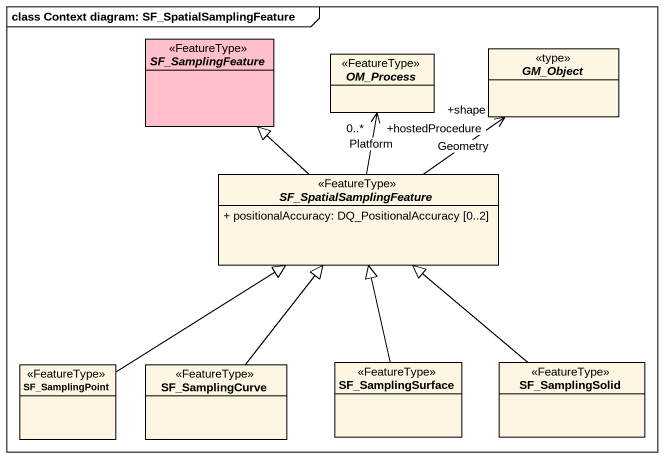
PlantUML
@startuml
mainframe class Context diagram: SF_SpatialSamplingFeature
hide circle
hide empty members
skinparam classAttributeIconSize 0
abstract class SF_SamplingFeature <<FeatureType>> #FFC0CB
abstract class OM_Process <<FeatureType>>
abstract class GM_Object <<type>>
abstract class SF_SpatialSamplingFeature <<FeatureType>> {
  + positionalAccuracy: DQ_PositionalAccuracy [0..2]
}
class SF_SamplingPoint <<FeatureType>>
class SF_SamplingCurve <<FeatureType>>
class SF_SamplingSurface <<FeatureType>>
class SF_SamplingSolid <<FeatureType>>
SF_SpatialSamplingFeature -up-|> SF_SamplingFeature
SF_SpatialSamplingFeature -up-> "+hostedProcedure\n0..*" OM_Process : Platform
SF_SpatialSamplingFeature -up-> "+shape" GM_Object : Geometry
SF_SamplingPoint -up-|> SF_SpatialSamplingFeature
SF_SamplingCurve -up-|> SF_SpatialSamplingFeature
SF_SamplingSurface -up-|> SF_SpatialSamplingFeature
SF_SamplingSolid -up-|> SF_SpatialSamplingFeature
@enduml
